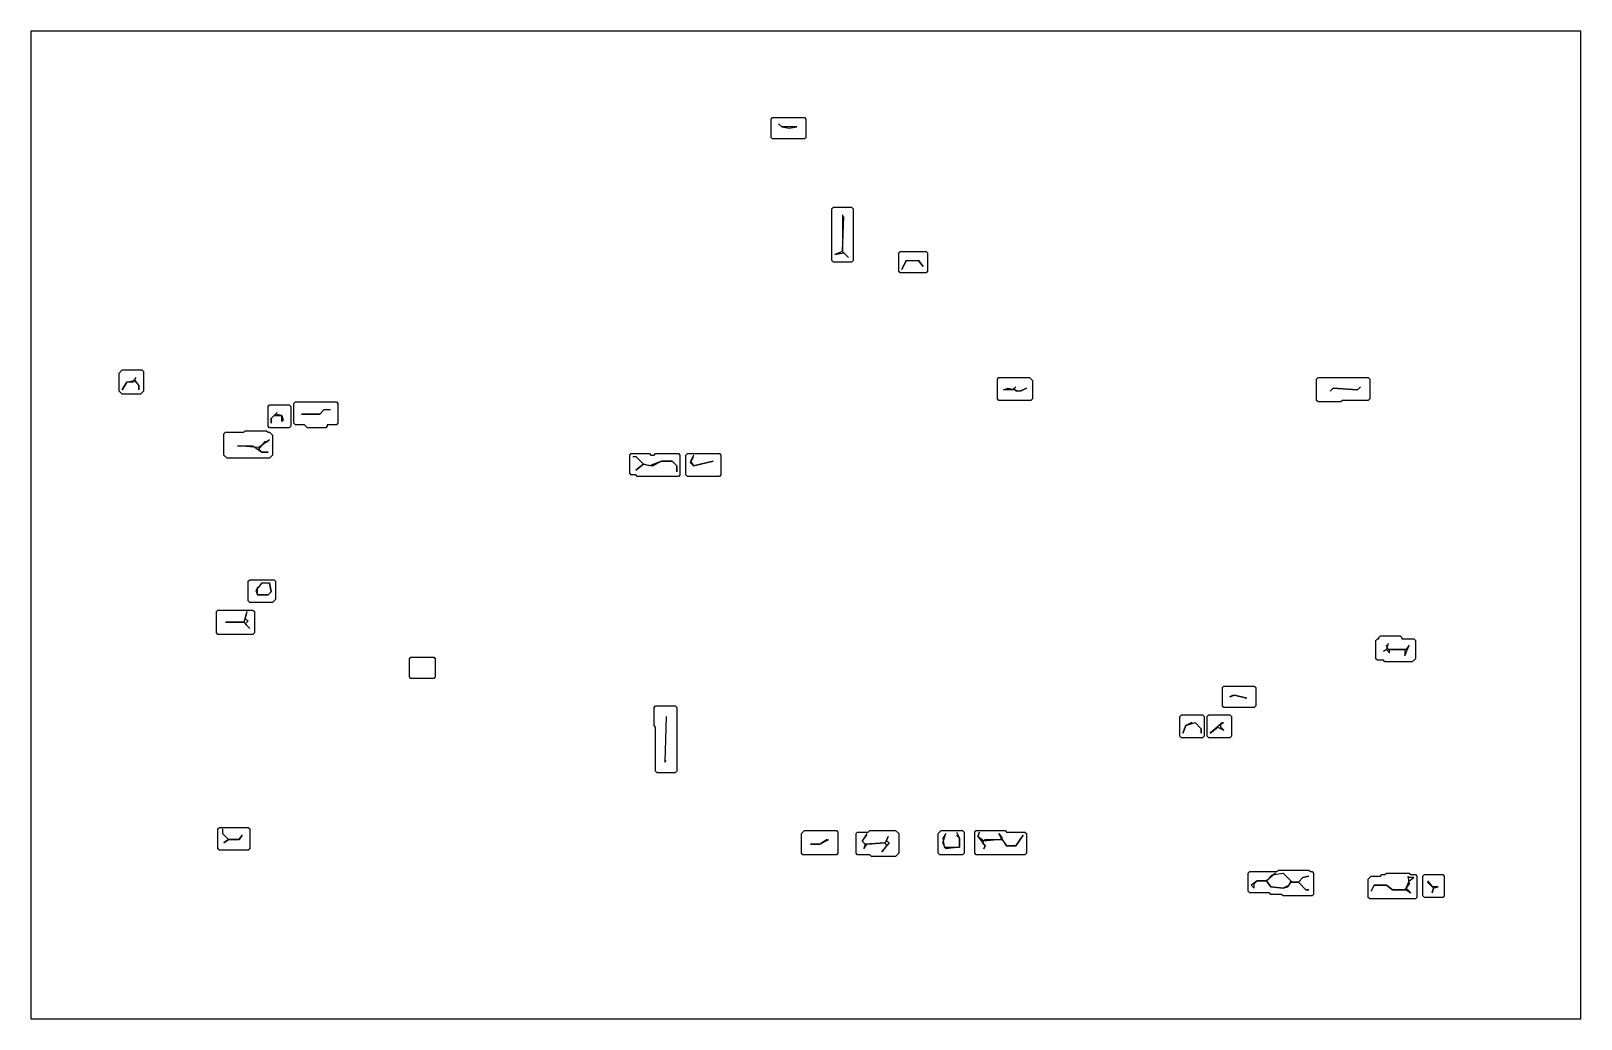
# Model space of a CAD drawing. Header units: metres. Extents: x 0 to 1020, y 1 to 651.
import ezdxf

# ---------------------------------------------------------------- set-up
doc = ezdxf.new("R2010")
doc.units = ezdxf.units.M
doc.layers.add('A-FURN', color=2, linetype='Continuous')
doc.layers.add('A-WALL', color=1, linetype='Continuous')

msp = doc.modelspace()

# ---------------------------------------------------------------- linework, layer by layer
at = {"layer": 'A-FURN'}
for points in [[(492, 590), (494, 588), (499, 587), (504, 588), (494, 588)], [(534, 530), (534, 506), (529, 504), (535, 505), (538, 502), (534, 506), (535, 529)], [(576, 500), (573, 494), (576, 500), (584, 500), (587, 496), (584, 500)], [(69, 423), (67, 420), (63, 420), (60, 415), (63, 420), (68, 421), (71, 418), (71, 415), (71, 418), (68, 422)], [(648, 417), (646, 415), (640, 415), (643, 416), (651, 414), (655, 416), (651, 414), (648, 414), (647, 416)], [(875, 417), (873, 415), (857, 416), (855, 414), (857, 416), (873, 415)], [(162, 400), (158, 396), (158, 393), (158, 396), (160, 398), (165, 398), (166, 395), (165, 394), (165, 398), (161, 399)], [(193, 402), (190, 399), (178, 399), (190, 399), (193, 402), (197, 402)], [(157, 382), (150, 377), (136, 378), (146, 378), (152, 374), (156, 374), (152, 374), (150, 376), (154, 381), (156, 381)], [(396, 371), (398, 371), (403, 366), (398, 362), (403, 366), (409, 365), (415, 368), (422, 368), (425, 365), (425, 361), (425, 365), (422, 368), (415, 368), (407, 365), (403, 366), (398, 371)], [(436, 372), (434, 368), (436, 365), (449, 368), (436, 365), (434, 367), (436, 371)], [(152, 288), (148, 283), (149, 280), (156, 280), (158, 282), (157, 288)], [(152, 288), (157, 288), (158, 282), (156, 280), (149, 280), (149, 285)], [(142, 269), (140, 262), (128, 262), (140, 262), (144, 258), (141, 261), (143, 263), (141, 264), (142, 268)], [(893, 248), (892, 244), (890, 243), (892, 244), (894, 242), (894, 244), (904, 244), (904, 240), (907, 247), (905, 244), (893, 244), (892, 247)], [(791, 214), (789, 213), (792, 214), (800, 212), (792, 214)], [(418, 200), (417, 170), (418, 171)], [(764, 196), (760, 194), (758, 189), (760, 194), (766, 196), (770, 192), (770, 189), (770, 192), (766, 196)], [(784, 196), (776, 189), (781, 193), (785, 191), (783, 193), (783, 195), (785, 196)], [(126, 126), (126, 123), (130, 119), (127, 117), (130, 119), (137, 119), (139, 122), (137, 119), (130, 119), (126, 123)], [(550, 123), (547, 118), (549, 116), (548, 113), (550, 116), (562, 117), (563, 115), (560, 111), (565, 117), (563, 118), (564, 121), (562, 117), (549, 116), (547, 118), (550, 122)], [(609, 124), (611, 120), (611, 114), (602, 113), (600, 117), (602, 123), (600, 120), (601, 114), (611, 114), (611, 120), (609, 122)], [(624, 124), (623, 121), (628, 115), (627, 113), (628, 115), (626, 117), (628, 119), (639, 119), (642, 115), (648, 115), (653, 122), (648, 115), (642, 115), (637, 123), (639, 120), (638, 119), (627, 118), (623, 121), (624, 123)], [(524, 119), (519, 116), (513, 116), (519, 116), (525, 119)], [(819, 97), (813, 92), (807, 92), (803, 89), (805, 87), (805, 90), (807, 92), (813, 92), (816, 88), (824, 87), (827, 88), (829, 91), (834, 91), (839, 86), (841, 86), (839, 86), (834, 91), (837, 94), (841, 95), (837, 94), (834, 91), (830, 91), (824, 97)], [(818, 96), (824, 97), (829, 92), (828, 89), (824, 87), (816, 88), (813, 92), (817, 96)], [(906, 95), (907, 90), (904, 86), (896, 86), (892, 89), (884, 89), (882, 85), (884, 89), (892, 89), (896, 86), (905, 86), (908, 84), (905, 87), (907, 92), (910, 94), (906, 94)], [(919, 92), (923, 87), (922, 84), (923, 87), (926, 88), (922, 88), (919, 91)]]:
    msp.add_lwpolyline(points, dxfattribs=at)
at = {"layer": 'A-WALL'}
for points in [[(0, 651), (0, 1), (1020, 1), (1020, 651), (0, 651)], [(487, 593), (488, 594), (509, 594), (510, 593), (510, 581), (509, 580), (488, 580), (487, 581), (487, 593)], [(528, 535), (540, 535), (541, 534), (541, 500), (540, 499), (528, 499), (527, 500), (527, 534), (528, 535)], [(571, 505), (572, 506), (589, 506), (590, 505), (590, 493), (589, 492), (572, 492), (571, 493), (571, 505)], [(60, 428), (73, 428), (74, 427), (74, 414), (72, 412), (60, 412), (58, 414), (58, 426), (60, 428)], [(636, 422), (637, 423), (657, 423), (659, 421), (659, 409), (658, 408), (637, 408), (636, 409), (636, 422)], [(846, 422), (847, 423), (880, 423), (881, 422), (881, 409), (880, 408), (863, 408), (862, 407), (847, 407), (846, 408), (846, 422)], [(156, 404), (157, 405), (170, 405), (171, 404), (171, 391), (170, 390), (157, 390), (156, 391), (156, 404)], [(173, 406), (174, 407), (201, 407), (202, 406), (202, 393), (201, 392), (195, 392), (195, 391), (194, 390), (182, 390), (180, 392), (174, 392), (173, 393), (173, 406)], [(127, 386), (128, 387), (140, 387), (141, 388), (155, 388), (156, 387), (157, 387), (159, 385), (159, 372), (157, 370), (129, 370), (127, 372), (127, 386)], [(394, 372), (395, 373), (407, 373), (408, 372), (410, 372), (411, 373), (426, 373), (427, 372), (427, 359), (426, 358), (399, 358), (398, 359), (395, 359), (394, 360), (394, 372)], [(431, 372), (432, 373), (453, 373), (454, 372), (454, 359), (453, 358), (432, 358), (431, 359), (431, 372)], [(143, 289), (144, 290), (160, 290), (161, 289), (161, 277), (159, 275), (144, 275), (143, 276), (143, 289)], [(122, 269), (123, 270), (146, 270), (147, 269), (147, 255), (146, 254), (123, 254), (122, 255), (122, 269)], [(885, 250), (886, 251), (887, 251), (887, 252), (888, 253), (901, 253), (902, 252), (902, 251), (910, 251), (911, 250), (911, 238), (909, 236), (891, 236), (890, 237), (886, 237), (885, 238), (885, 250)], [(249, 238), (250, 239), (265, 239), (266, 238), (266, 226), (265, 225), (250, 225), (249, 226), (249, 238)], [(784, 219), (785, 220), (805, 220), (806, 219), (806, 207), (805, 206), (785, 206), (784, 207), (784, 219)], [(411, 207), (424, 207), (425, 206), (425, 164), (424, 163), (412, 163), (411, 164), (411, 193), (410, 194), (410, 206), (411, 207)], [(756, 200), (757, 201), (771, 201), (772, 200), (772, 187), (771, 186), (757, 186), (756, 187), (756, 200)], [(774, 200), (775, 201), (789, 201), (790, 200), (790, 187), (789, 186), (775, 186), (774, 187), (774, 200)], [(123, 126), (124, 127), (143, 127), (144, 126), (144, 113), (143, 112), (124, 112), (123, 113), (123, 126)], [(507, 123), (509, 125), (530, 125), (531, 124), (531, 110), (530, 109), (508, 109), (507, 110), (507, 123)], [(543, 123), (544, 124), (551, 124), (552, 125), (569, 125), (571, 123), (571, 110), (569, 108), (553, 108), (552, 109), (544, 109), (543, 110), (543, 123)], [(597, 123), (599, 125), (613, 125), (614, 124), (614, 110), (613, 109), (598, 109), (597, 110), (597, 123)], [(621, 124), (622, 125), (641, 125), (642, 124), (654, 124), (655, 123), (655, 110), (654, 109), (622, 109), (621, 110), (621, 124)], [(801, 97), (802, 98), (820, 98), (821, 99), (841, 99), (842, 98), (843, 98), (844, 97), (844, 83), (843, 82), (824, 82), (823, 83), (816, 83), (815, 84), (802, 84), (801, 85), (801, 97)], [(880, 93), (882, 95), (888, 95), (889, 96), (891, 96), (892, 97), (907, 97), (908, 96), (911, 96), (912, 95), (912, 81), (911, 80), (881, 80), (880, 81), (880, 93)], [(916, 95), (917, 96), (929, 96), (930, 95), (930, 82), (929, 81), (917, 81), (916, 82), (916, 95)]]:
    msp.add_lwpolyline(points, dxfattribs=at)

doc.saveas('drawing.dxf')
